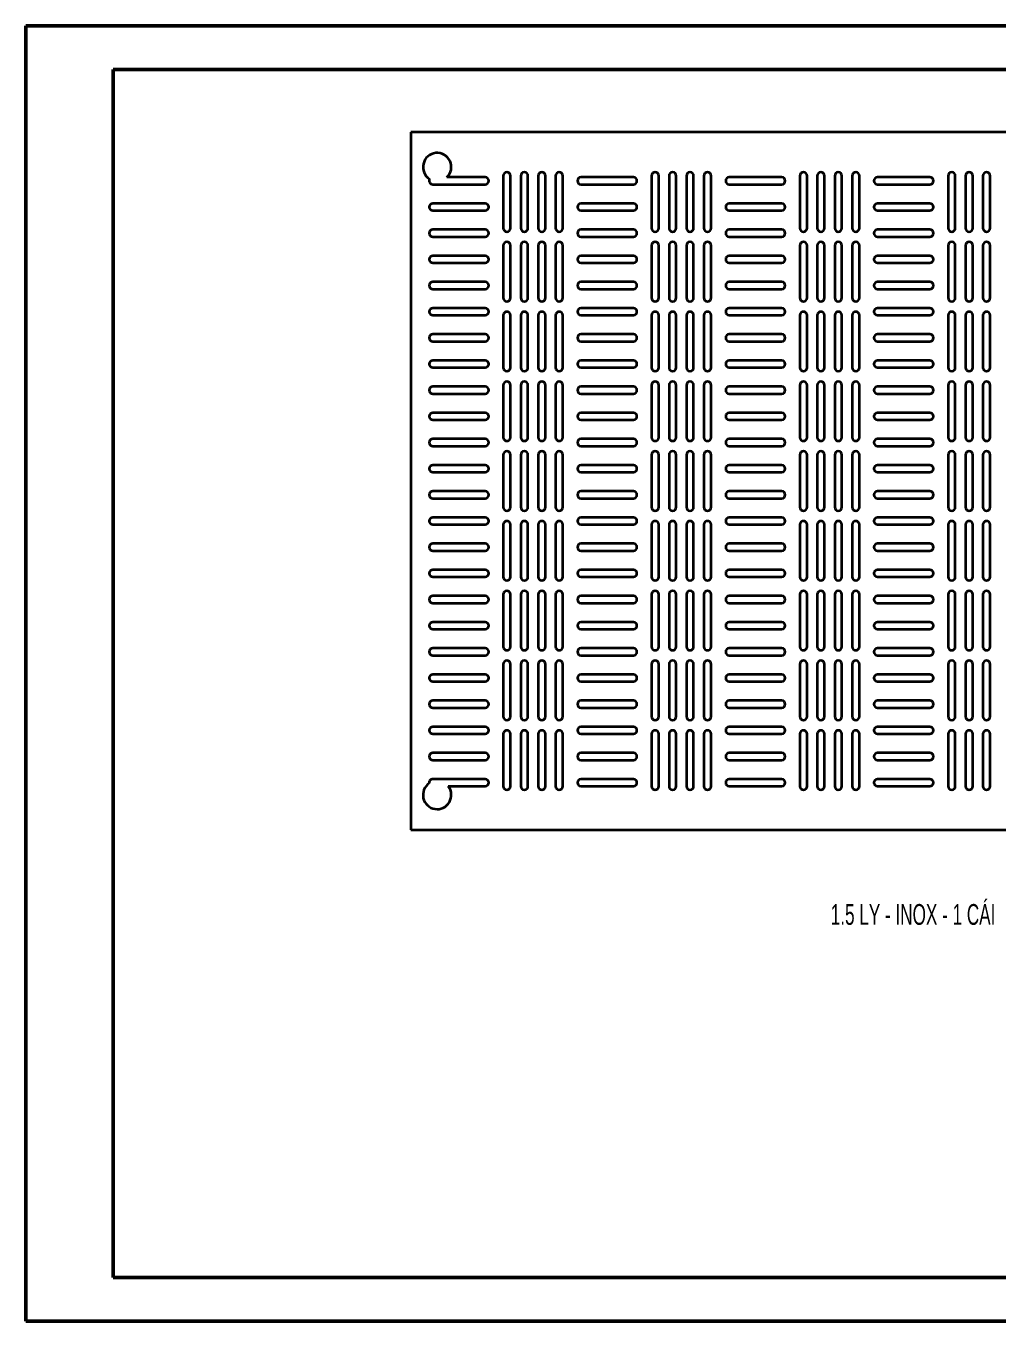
# Model space of a CAD drawing. Header units: millimetres. Extents: x 0 to 420, y 0 to 297.
# Drawn here: x 0 to 222.7, y 0 to 297 of the extents above; entities that cross this region are included whole.
import ezdxf

# ---------------------------------------------------------------- set-up
doc = ezdxf.new("R2010")
doc.units = ezdxf.units.MM
doc.layers.add('SLD-0', color=179, linetype='Continuous', lineweight=50)
doc.styles.add('SLDTEXTSTYLE3', font='TXT', dxfattribs={"width": 0.616429})

msp = doc.modelspace()

# ---------------------------------------------------------------- linework, layer by layer
at = {"color": 7, "linetype": 'Continuous', "lineweight": 35}
for p, q in [((88.31, 272.64), (88.31, 112.64)), ((338.31, 272.64), (88.31, 272.64)), ((105.31, 262.29), (96.55, 262.29)), ((109.48, 262.64), (109.48, 250.64)), ((111.13, 250.64), (111.13, 262.64)), ((113.48, 262.64), (113.48, 250.64)), ((115.13, 250.64), (115.13, 262.64)), ((117.48, 262.64), (117.48, 250.64)), ((119.13, 250.64), (119.13, 262.64)), ((121.48, 262.64), (121.48, 250.64)), ((123.13, 250.64), (123.13, 262.64)), ((139.31, 262.29), (127.31, 262.29)), ((143.48, 262.64), (143.48, 250.64)), ((145.13, 250.64), (145.13, 262.64)), ((147.48, 262.64), (147.48, 250.64)), ((149.13, 250.64), (149.13, 262.64)), ((151.48, 262.64), (151.48, 250.64)), ((153.13, 250.64), (153.13, 262.64)), ((155.48, 262.64), (155.48, 250.64)), ((157.13, 250.64), (157.13, 262.64)), ((173.31, 262.29), (161.31, 262.29)), ((177.48, 262.64), (177.48, 250.64)), ((179.13, 250.64), (179.13, 262.64)), ((181.48, 262.64), (181.48, 250.64)), ((183.13, 250.64), (183.13, 262.64)), ((185.48, 262.64), (185.48, 250.64)), ((187.13, 250.64), (187.13, 262.64)), ((189.48, 262.64), (189.48, 250.64)), ((191.13, 250.64), (191.13, 262.64)), ((207.31, 262.29), (195.31, 262.29)), ((211.48, 262.64), (211.48, 250.64)), ((213.13, 250.64), (213.13, 262.64)), ((215.48, 262.64), (215.48, 250.64)), ((217.13, 250.64), (217.13, 262.64)), ((219.48, 262.64), (219.48, 250.64)), ((221.13, 250.64), (221.13, 262.64)), ((93.31, 260.64), (105.31, 260.64)), ((127.31, 260.64), (139.31, 260.64)), ((161.31, 260.64), (173.31, 260.64)), ((195.31, 260.64), (207.31, 260.64)), ((105.31, 256.29), (93.31, 256.29)), ((139.31, 256.29), (127.31, 256.29)), ((173.31, 256.29), (161.31, 256.29)), ((207.31, 256.29), (195.31, 256.29)), ((93.31, 254.64), (105.31, 254.64)), ((127.31, 254.64), (139.31, 254.64)), ((161.31, 254.64), (173.31, 254.64)), ((195.31, 254.64), (207.31, 254.64)), ((105.31, 250.29), (93.31, 250.29)), ((139.31, 250.29), (127.31, 250.29)), ((173.31, 250.29), (161.31, 250.29)), ((207.31, 250.29), (195.31, 250.29)), ((93.31, 248.64), (105.31, 248.64)), ((109.48, 246.64), (109.48, 234.64)), ((111.13, 234.64), (111.13, 246.64)), ((113.48, 246.64), (113.48, 234.64)), ((115.13, 234.64), (115.13, 246.64)), ((117.48, 246.64), (117.48, 234.64)), ((119.13, 234.64), (119.13, 246.64)), ((121.48, 246.64), (121.48, 234.64)), ((123.13, 234.64), (123.13, 246.64)), ((127.31, 248.64), (139.31, 248.64)), ((143.48, 246.64), (143.48, 234.64)), ((145.13, 234.64), (145.13, 246.64)), ((147.48, 246.64), (147.48, 234.64)), ((149.13, 234.64), (149.13, 246.64)), ((151.48, 246.64), (151.48, 234.64)), ((153.13, 234.64), (153.13, 246.64)), ((155.48, 246.64), (155.48, 234.64)), ((157.13, 234.64), (157.13, 246.64)), ((161.31, 248.64), (173.31, 248.64)), ((177.48, 246.64), (177.48, 234.64)), ((179.13, 234.64), (179.13, 246.64)), ((181.48, 246.64), (181.48, 234.64)), ((183.13, 234.64), (183.13, 246.64)), ((185.48, 246.64), (185.48, 234.64)), ((187.13, 234.64), (187.13, 246.64)), ((189.48, 246.64), (189.48, 234.64)), ((191.13, 234.64), (191.13, 246.64)), ((195.31, 248.64), (207.31, 248.64)), ((211.48, 246.64), (211.48, 234.64)), ((213.13, 234.64), (213.13, 246.64)), ((215.48, 246.64), (215.48, 234.64)), ((217.13, 234.64), (217.13, 246.64)), ((219.48, 246.64), (219.48, 234.64)), ((221.13, 234.64), (221.13, 246.64)), ((105.31, 244.29), (93.31, 244.29)), ((139.31, 244.29), (127.31, 244.29)), ((173.31, 244.29), (161.31, 244.29)), ((207.31, 244.29), (195.31, 244.29)), ((93.31, 242.64), (105.31, 242.64)), ((127.31, 242.64), (139.31, 242.64)), ((161.31, 242.64), (173.31, 242.64)), ((195.31, 242.64), (207.31, 242.64)), ((105.31, 238.29), (93.31, 238.29)), ((139.31, 238.29), (127.31, 238.29)), ((173.31, 238.29), (161.31, 238.29)), ((207.31, 238.29), (195.31, 238.29)), ((93.31, 236.64), (105.31, 236.64)), ((127.31, 236.64), (139.31, 236.64)), ((161.31, 236.64), (173.31, 236.64)), ((195.31, 236.64), (207.31, 236.64)), ((105.31, 232.29), (93.31, 232.29)), ((139.31, 232.29), (127.31, 232.29)), ((173.31, 232.29), (161.31, 232.29)), ((207.31, 232.29), (195.31, 232.29)), ((93.31, 230.64), (105.31, 230.64)), ((109.48, 230.64), (109.48, 218.64)), ((111.13, 218.64), (111.13, 230.64)), ((113.48, 230.64), (113.48, 218.64)), ((115.13, 218.64), (115.13, 230.64)), ((117.48, 230.64), (117.48, 218.64)), ((119.13, 218.64), (119.13, 230.64)), ((121.48, 230.64), (121.48, 218.64)), ((123.13, 218.64), (123.13, 230.64)), ((127.31, 230.64), (139.31, 230.64)), ((143.48, 230.64), (143.48, 218.64)), ((145.13, 218.64), (145.13, 230.64)), ((147.48, 230.64), (147.48, 218.64)), ((149.13, 218.64), (149.13, 230.64)), ((151.48, 230.64), (151.48, 218.64)), ((153.13, 218.64), (153.13, 230.64)), ((155.48, 230.64), (155.48, 218.64)), ((157.13, 218.64), (157.13, 230.64)), ((161.31, 230.64), (173.31, 230.64)), ((177.48, 230.64), (177.48, 218.64)), ((179.13, 218.64), (179.13, 230.64)), ((181.48, 230.64), (181.48, 218.64)), ((183.13, 218.64), (183.13, 230.64)), ((185.48, 230.64), (185.48, 218.64)), ((187.13, 218.64), (187.13, 230.64)), ((189.48, 230.64), (189.48, 218.64)), ((191.13, 218.64), (191.13, 230.64)), ((195.31, 230.64), (207.31, 230.64)), ((211.48, 230.64), (211.48, 218.64)), ((213.13, 218.64), (213.13, 230.64)), ((215.48, 230.64), (215.48, 218.64)), ((217.13, 218.64), (217.13, 230.64)), ((219.48, 230.64), (219.48, 218.64)), ((221.13, 218.64), (221.13, 230.64)), ((105.31, 226.29), (93.31, 226.29)), ((139.31, 226.29), (127.31, 226.29)), ((173.31, 226.29), (161.31, 226.29)), ((207.31, 226.29), (195.31, 226.29)), ((93.31, 224.64), (105.31, 224.64)), ((127.31, 224.64), (139.31, 224.64)), ((161.31, 224.64), (173.31, 224.64)), ((195.31, 224.64), (207.31, 224.64)), ((105.31, 220.29), (93.31, 220.29)), ((139.31, 220.29), (127.31, 220.29)), ((173.31, 220.29), (161.31, 220.29)), ((207.31, 220.29), (195.31, 220.29)), ((93.31, 218.64), (105.31, 218.64)), ((127.31, 218.64), (139.31, 218.64)), ((161.31, 218.64), (173.31, 218.64)), ((195.31, 218.64), (207.31, 218.64)), ((105.31, 214.29), (93.31, 214.29)), ((109.48, 214.64), (109.48, 202.64)), ((111.13, 202.64), (111.13, 214.64)), ((113.48, 214.64), (113.48, 202.64)), ((115.13, 202.64), (115.13, 214.64)), ((117.48, 214.64), (117.48, 202.64)), ((119.13, 202.64), (119.13, 214.64)), ((121.48, 214.64), (121.48, 202.64)), ((123.13, 202.64), (123.13, 214.64)), ((139.31, 214.29), (127.31, 214.29)), ((143.48, 214.64), (143.48, 202.64)), ((145.13, 202.64), (145.13, 214.64)), ((147.48, 214.64), (147.48, 202.64)), ((149.13, 202.64), (149.13, 214.64)), ((151.48, 214.64), (151.48, 202.64)), ((153.13, 202.64), (153.13, 214.64)), ((155.48, 214.64), (155.48, 202.64)), ((157.13, 202.64), (157.13, 214.64)), ((173.31, 214.29), (161.31, 214.29)), ((177.48, 214.64), (177.48, 202.64)), ((179.13, 202.64), (179.13, 214.64)), ((181.48, 214.64), (181.48, 202.64)), ((183.13, 202.64), (183.13, 214.64)), ((185.48, 214.64), (185.48, 202.64)), ((187.13, 202.64), (187.13, 214.64)), ((189.48, 214.64), (189.48, 202.64)), ((191.13, 202.64), (191.13, 214.64)), ((207.31, 214.29), (195.31, 214.29)), ((211.48, 214.64), (211.48, 202.64)), ((213.13, 202.64), (213.13, 214.64)), ((215.48, 214.64), (215.48, 202.64)), ((217.13, 202.64), (217.13, 214.64)), ((219.48, 214.64), (219.48, 202.64)), ((221.13, 202.64), (221.13, 214.64)), ((93.31, 212.64), (105.31, 212.64)), ((127.31, 212.64), (139.31, 212.64)), ((161.31, 212.64), (173.31, 212.64)), ((195.31, 212.64), (207.31, 212.64)), ((105.31, 208.29), (93.31, 208.29)), ((139.31, 208.29), (127.31, 208.29)), ((173.31, 208.29), (161.31, 208.29)), ((207.31, 208.29), (195.31, 208.29)), ((93.31, 206.64), (105.31, 206.64)), ((127.31, 206.64), (139.31, 206.64)), ((161.31, 206.64), (173.31, 206.64)), ((195.31, 206.64), (207.31, 206.64)), ((105.31, 202.29), (93.31, 202.29)), ((139.31, 202.29), (127.31, 202.29)), ((173.31, 202.29), (161.31, 202.29)), ((207.31, 202.29), (195.31, 202.29)), ((93.31, 200.64), (105.31, 200.64)), ((127.31, 200.64), (139.31, 200.64)), ((161.31, 200.64), (173.31, 200.64)), ((195.31, 200.64), (207.31, 200.64)), ((105.31, 196.29), (93.31, 196.29)), ((109.48, 198.64), (109.48, 186.64)), ((111.13, 186.64), (111.13, 198.64)), ((113.48, 198.64), (113.48, 186.64)), ((115.13, 186.64), (115.13, 198.64)), ((117.48, 198.64), (117.48, 186.64)), ((119.13, 186.64), (119.13, 198.64)), ((121.48, 198.64), (121.48, 186.64)), ((123.13, 186.64), (123.13, 198.64)), ((139.31, 196.29), (127.31, 196.29)), ((143.48, 198.64), (143.48, 186.64)), ((145.13, 186.64), (145.13, 198.64)), ((147.48, 198.64), (147.48, 186.64)), ((149.13, 186.64), (149.13, 198.64)), ((151.48, 198.64), (151.48, 186.64)), ((153.13, 186.64), (153.13, 198.64)), ((155.48, 198.64), (155.48, 186.64)), ((157.13, 186.64), (157.13, 198.64)), ((173.31, 196.29), (161.31, 196.29)), ((177.48, 198.64), (177.48, 186.64)), ((179.13, 186.64), (179.13, 198.64)), ((181.48, 198.64), (181.48, 186.64)), ((183.13, 186.64), (183.13, 198.64)), ((185.48, 198.64), (185.48, 186.64)), ((187.13, 186.64), (187.13, 198.64)), ((189.48, 198.64), (189.48, 186.64)), ((191.13, 186.64), (191.13, 198.64)), ((207.31, 196.29), (195.31, 196.29)), ((211.48, 198.64), (211.48, 186.64)), ((213.13, 186.64), (213.13, 198.64)), ((215.48, 198.64), (215.48, 186.64)), ((217.13, 186.64), (217.13, 198.64)), ((219.48, 198.64), (219.48, 186.64)), ((221.13, 186.64), (221.13, 198.64)), ((93.31, 194.64), (105.31, 194.64)), ((127.31, 194.64), (139.31, 194.64)), ((161.31, 194.64), (173.31, 194.64)), ((195.31, 194.64), (207.31, 194.64)), ((105.31, 190.29), (93.31, 190.29)), ((139.31, 190.29), (127.31, 190.29)), ((173.31, 190.29), (161.31, 190.29)), ((207.31, 190.29), (195.31, 190.29)), ((93.31, 188.64), (105.31, 188.64)), ((127.31, 188.64), (139.31, 188.64)), ((161.31, 188.64), (173.31, 188.64)), ((195.31, 188.64), (207.31, 188.64)), ((105.31, 184.29), (93.31, 184.29)), ((139.31, 184.29), (127.31, 184.29)), ((173.31, 184.29), (161.31, 184.29)), ((207.31, 184.29), (195.31, 184.29)), ((93.31, 182.64), (105.31, 182.64)), ((109.48, 182.64), (109.48, 170.64)), ((111.13, 170.64), (111.13, 182.64)), ((113.48, 182.64), (113.48, 170.64)), ((115.13, 170.64), (115.13, 182.64)), ((117.48, 182.64), (117.48, 170.64)), ((119.13, 170.64), (119.13, 182.64)), ((121.48, 182.64), (121.48, 170.64)), ((123.13, 170.64), (123.13, 182.64)), ((127.31, 182.64), (139.31, 182.64)), ((143.48, 182.64), (143.48, 170.64)), ((145.13, 170.64), (145.13, 182.64)), ((147.48, 182.64), (147.48, 170.64)), ((149.13, 170.64), (149.13, 182.64)), ((151.48, 182.64), (151.48, 170.64)), ((153.13, 170.64), (153.13, 182.64)), ((155.48, 182.64), (155.48, 170.64)), ((157.13, 170.64), (157.13, 182.64)), ((161.31, 182.64), (173.31, 182.64)), ((177.48, 182.64), (177.48, 170.64)), ((179.13, 170.64), (179.13, 182.64)), ((181.48, 182.64), (181.48, 170.64)), ((183.13, 170.64), (183.13, 182.64)), ((185.48, 182.64), (185.48, 170.64)), ((187.13, 170.64), (187.13, 182.64)), ((189.48, 182.64), (189.48, 170.64)), ((191.13, 170.64), (191.13, 182.64)), ((195.31, 182.64), (207.31, 182.64)), ((211.48, 182.64), (211.48, 170.64)), ((213.13, 170.64), (213.13, 182.64)), ((215.48, 182.64), (215.48, 170.64)), ((217.13, 170.64), (217.13, 182.64)), ((219.48, 182.64), (219.48, 170.64)), ((221.13, 170.64), (221.13, 182.64)), ((105.31, 178.29), (93.31, 178.29)), ((139.31, 178.29), (127.31, 178.29)), ((173.31, 178.29), (161.31, 178.29)), ((207.31, 178.29), (195.31, 178.29)), ((93.31, 176.64), (105.31, 176.64)), ((127.31, 176.64), (139.31, 176.64)), ((161.31, 176.64), (173.31, 176.64)), ((195.31, 176.64), (207.31, 176.64)), ((105.31, 172.29), (93.31, 172.29)), ((139.31, 172.29), (127.31, 172.29)), ((173.31, 172.29), (161.31, 172.29)), ((207.31, 172.29), (195.31, 172.29)), ((93.31, 170.64), (105.31, 170.64)), ((127.31, 170.64), (139.31, 170.64)), ((161.31, 170.64), (173.31, 170.64)), ((195.31, 170.64), (207.31, 170.64)), ((109.48, 166.64), (109.48, 154.64)), ((111.13, 154.64), (111.13, 166.64)), ((113.48, 166.64), (113.48, 154.64)), ((115.13, 154.64), (115.13, 166.64)), ((117.48, 166.64), (117.48, 154.64)), ((119.13, 154.64), (119.13, 166.64)), ((121.48, 166.64), (121.48, 154.64)), ((123.13, 154.64), (123.13, 166.64)), ((143.48, 166.64), (143.48, 154.64)), ((145.13, 154.64), (145.13, 166.64)), ((147.48, 166.64), (147.48, 154.64)), ((149.13, 154.64), (149.13, 166.64)), ((151.48, 166.64), (151.48, 154.64)), ((153.13, 154.64), (153.13, 166.64)), ((155.48, 166.64), (155.48, 154.64)), ((157.13, 154.64), (157.13, 166.64)), ((177.48, 166.64), (177.48, 154.64)), ((179.13, 154.64), (179.13, 166.64)), ((181.48, 166.64), (181.48, 154.64)), ((183.13, 154.64), (183.13, 166.64)), ((185.48, 166.64), (185.48, 154.64)), ((187.13, 154.64), (187.13, 166.64)), ((189.48, 166.64), (189.48, 154.64)), ((191.13, 154.64), (191.13, 166.64)), ((211.48, 166.64), (211.48, 154.64)), ((213.13, 154.64), (213.13, 166.64)), ((215.48, 166.64), (215.48, 154.64)), ((217.13, 154.64), (217.13, 166.64)), ((219.48, 166.64), (219.48, 154.64)), ((221.13, 154.64), (221.13, 166.64)), ((105.31, 166.29), (93.31, 166.29)), ((93.31, 164.64), (105.31, 164.64)), ((139.31, 166.29), (127.31, 166.29)), ((127.31, 164.64), (139.31, 164.64)), ((173.31, 166.29), (161.31, 166.29)), ((161.31, 164.64), (173.31, 164.64)), ((207.31, 166.29), (195.31, 166.29)), ((195.31, 164.64), (207.31, 164.64)), ((105.31, 160.29), (93.31, 160.29)), ((93.31, 158.64), (105.31, 158.64)), ((139.31, 160.29), (127.31, 160.29)), ((127.31, 158.64), (139.31, 158.64)), ((173.31, 160.29), (161.31, 160.29)), ((161.31, 158.64), (173.31, 158.64)), ((207.31, 160.29), (195.31, 160.29)), ((195.31, 158.64), (207.31, 158.64)), ((105.31, 154.29), (93.31, 154.29)), ((93.31, 152.64), (105.31, 152.64)), ((139.31, 154.29), (127.31, 154.29)), ((127.31, 152.64), (139.31, 152.64)), ((173.31, 154.29), (161.31, 154.29)), ((161.31, 152.64), (173.31, 152.64)), ((207.31, 154.29), (195.31, 154.29)), ((195.31, 152.64), (207.31, 152.64)), ((109.48, 150.64), (109.48, 138.64)), ((111.13, 138.64), (111.13, 150.64)), ((113.48, 150.64), (113.48, 138.64)), ((115.13, 138.64), (115.13, 150.64)), ((117.48, 150.64), (117.48, 138.64)), ((119.13, 138.64), (119.13, 150.64)), ((121.48, 150.64), (121.48, 138.64)), ((123.13, 138.64), (123.13, 150.64)), ((143.48, 150.64), (143.48, 138.64)), ((145.13, 138.64), (145.13, 150.64)), ((147.48, 150.64), (147.48, 138.64)), ((149.13, 138.64), (149.13, 150.64)), ((151.48, 150.64), (151.48, 138.64)), ((153.13, 138.64), (153.13, 150.64)), ((155.48, 150.64), (155.48, 138.64)), ((157.13, 138.64), (157.13, 150.64)), ((177.48, 150.64), (177.48, 138.64)), ((179.13, 138.64), (179.13, 150.64)), ((181.48, 150.64), (181.48, 138.64)), ((183.13, 138.64), (183.13, 150.64)), ((185.48, 150.64), (185.48, 138.64)), ((187.13, 138.64), (187.13, 150.64)), ((189.48, 150.64), (189.48, 138.64)), ((191.13, 138.64), (191.13, 150.64)), ((211.48, 150.64), (211.48, 138.64)), ((213.13, 138.64), (213.13, 150.64)), ((215.48, 150.64), (215.48, 138.64)), ((217.13, 138.64), (217.13, 150.64)), ((219.48, 150.64), (219.48, 138.64)), ((221.13, 138.64), (221.13, 150.64)), ((105.31, 148.29), (93.31, 148.29)), ((93.31, 146.64), (105.31, 146.64)), ((139.31, 148.29), (127.31, 148.29)), ((127.31, 146.64), (139.31, 146.64)), ((173.31, 148.29), (161.31, 148.29)), ((161.31, 146.64), (173.31, 146.64)), ((207.31, 148.29), (195.31, 148.29)), ((195.31, 146.64), (207.31, 146.64)), ((105.31, 142.29), (93.31, 142.29)), ((93.31, 140.64), (105.31, 140.64)), ((139.31, 142.29), (127.31, 142.29)), ((127.31, 140.64), (139.31, 140.64)), ((173.31, 142.29), (161.31, 142.29)), ((161.31, 140.64), (173.31, 140.64)), ((207.31, 142.29), (195.31, 142.29)), ((195.31, 140.64), (207.31, 140.64)), ((105.31, 136.29), (93.31, 136.29)), ((93.31, 134.64), (105.31, 134.64)), ((109.48, 134.64), (109.48, 122.64)), ((111.13, 122.64), (111.13, 134.64)), ((113.48, 134.64), (113.48, 122.64)), ((115.13, 122.64), (115.13, 134.64)), ((117.48, 134.64), (117.48, 122.64)), ((119.13, 122.64), (119.13, 134.64)), ((121.48, 134.64), (121.48, 122.64)), ((123.13, 122.64), (123.13, 134.64)), ((139.31, 136.29), (127.31, 136.29)), ((127.31, 134.64), (139.31, 134.64)), ((143.48, 134.64), (143.48, 122.64)), ((145.13, 122.64), (145.13, 134.64)), ((147.48, 134.64), (147.48, 122.64)), ((149.13, 122.64), (149.13, 134.64)), ((151.48, 134.64), (151.48, 122.64)), ((153.13, 122.64), (153.13, 134.64)), ((155.48, 134.64), (155.48, 122.64)), ((157.13, 122.64), (157.13, 134.64)), ((173.31, 136.29), (161.31, 136.29)), ((161.31, 134.64), (173.31, 134.64)), ((177.48, 134.64), (177.48, 122.64)), ((179.13, 122.64), (179.13, 134.64)), ((181.48, 134.64), (181.48, 122.64)), ((183.13, 122.64), (183.13, 134.64)), ((185.48, 134.64), (185.48, 122.64)), ((187.13, 122.64), (187.13, 134.64)), ((189.48, 134.64), (189.48, 122.64)), ((191.13, 122.64), (191.13, 134.64)), ((207.31, 136.29), (195.31, 136.29)), ((195.31, 134.64), (207.31, 134.64)), ((211.48, 134.64), (211.48, 122.64)), ((213.13, 122.64), (213.13, 134.64)), ((215.48, 134.64), (215.48, 122.64)), ((217.13, 122.64), (217.13, 134.64)), ((219.48, 134.64), (219.48, 122.64)), ((221.13, 122.64), (221.13, 134.64)), ((105.31, 130.29), (93.31, 130.29)), ((93.31, 128.64), (105.31, 128.64)), ((139.31, 130.29), (127.31, 130.29)), ((127.31, 128.64), (139.31, 128.64)), ((173.31, 130.29), (161.31, 130.29)), ((161.31, 128.64), (173.31, 128.64)), ((207.31, 130.29), (195.31, 130.29)), ((195.31, 128.64), (207.31, 128.64)), ((105.31, 124.29), (93.31, 124.29)), ((96.87, 122.64), (105.31, 122.64)), ((139.31, 124.29), (127.31, 124.29)), ((127.31, 122.64), (139.31, 122.64)), ((173.31, 124.29), (161.31, 124.29)), ((161.31, 122.64), (173.31, 122.64)), ((207.31, 124.29), (195.31, 124.29)), ((195.31, 122.64), (207.31, 122.64)), ((88.31, 112.64), (338.31, 112.64))]:
    msp.add_line(p, q, dxfattribs=at)
for centre, radius, start, end in [((94.31, 264.64), 3.25, 313.6909, 238.1746), ((93.31, 261.47), 0.825, 149.9111, 270), ((105.31, 261.47), 0.825, 270, 90), ((110.31, 262.64), 0.825, 0, 180), ((114.31, 262.64), 0.825, 0, 180), ((118.31, 262.64), 0.825, 0, 180), ((122.31, 262.64), 0.825, 0, 180), ((127.31, 261.47), 0.825, 90, 270), ((139.31, 261.47), 0.825, 270, 90), ((144.31, 262.64), 0.825, 0, 180), ((148.31, 262.64), 0.825, 0, 180), ((152.31, 262.64), 0.825, 0, 180), ((156.31, 262.64), 0.825, 0, 180), ((161.31, 261.47), 0.825, 90, 270), ((173.31, 261.47), 0.825, 270, 90), ((178.31, 262.64), 0.825, 0, 180), ((182.31, 262.64), 0.825, 0, 180), ((186.31, 262.64), 0.825, 0, 180), ((190.31, 262.64), 0.825, 0, 180), ((195.31, 261.47), 0.825, 90, 270), ((207.31, 261.47), 0.825, 270, 90), ((212.31, 262.64), 0.825, 0, 180), ((216.31, 262.64), 0.825, 0, 180), ((220.31, 262.64), 0.825, 0, 180), ((93.31, 255.47), 0.825, 90, 270), ((105.31, 255.47), 0.825, 270, 90), ((127.31, 255.47), 0.825, 90, 270), ((139.31, 255.47), 0.825, 270, 90), ((161.31, 255.47), 0.825, 90, 270), ((173.31, 255.47), 0.825, 270, 90), ((195.31, 255.47), 0.825, 90, 270), ((207.31, 255.47), 0.825, 270, 90), ((93.31, 249.47), 0.825, 90, 270), ((105.31, 249.47), 0.825, 270, 90), ((110.31, 250.64), 0.825, 180, 0), ((114.31, 250.64), 0.825, 180, 0), ((118.31, 250.64), 0.825, 180, 0), ((122.31, 250.64), 0.825, 180, 0), ((127.31, 249.47), 0.825, 90, 270), ((139.31, 249.47), 0.825, 270, 90), ((144.31, 250.64), 0.825, 180, 0), ((148.31, 250.64), 0.825, 180, 0), ((152.31, 250.64), 0.825, 180, 0), ((156.31, 250.64), 0.825, 180, 0), ((161.31, 249.47), 0.825, 90, 270), ((173.31, 249.47), 0.825, 270, 90), ((178.31, 250.64), 0.825, 180, 0), ((182.31, 250.64), 0.825, 180, 0), ((186.31, 250.64), 0.825, 180, 0), ((190.31, 250.64), 0.825, 180, 0), ((195.31, 249.47), 0.825, 90, 270), ((207.31, 249.47), 0.825, 270, 90), ((212.31, 250.64), 0.825, 180, 0), ((216.31, 250.64), 0.825, 180, 0), ((220.31, 250.64), 0.825, 180, 0), ((110.31, 246.64), 0.825, 0, 180), ((114.31, 246.64), 0.825, 0, 180), ((118.31, 246.64), 0.825, 0, 180), ((122.31, 246.64), 0.825, 0, 180), ((144.31, 246.64), 0.825, 0, 180), ((148.31, 246.64), 0.825, 0, 180), ((152.31, 246.64), 0.825, 0, 180), ((156.31, 246.64), 0.825, 0, 180), ((178.31, 246.64), 0.825, 0, 180), ((182.31, 246.64), 0.825, 0, 180), ((186.31, 246.64), 0.825, 0, 180), ((190.31, 246.64), 0.825, 0, 180), ((212.31, 246.64), 0.825, 0, 180), ((216.31, 246.64), 0.825, 0, 180), ((220.31, 246.64), 0.825, 0, 180), ((93.31, 243.47), 0.825, 90, 270), ((105.31, 243.47), 0.825, 270, 90), ((127.31, 243.47), 0.825, 90, 270), ((139.31, 243.47), 0.825, 270, 90), ((161.31, 243.47), 0.825, 90, 270), ((173.31, 243.47), 0.825, 270, 90), ((195.31, 243.47), 0.825, 90, 270), ((207.31, 243.47), 0.825, 270, 90), ((93.31, 237.47), 0.825, 90, 270), ((105.31, 237.47), 0.825, 270, 90), ((127.31, 237.47), 0.825, 90, 270), ((139.31, 237.47), 0.825, 270, 90), ((161.31, 237.47), 0.825, 90, 270), ((173.31, 237.47), 0.825, 270, 90), ((195.31, 237.47), 0.825, 90, 270), ((207.31, 237.47), 0.825, 270, 90), ((110.31, 234.64), 0.825, 180, 0), ((114.31, 234.64), 0.825, 180, 0), ((118.31, 234.64), 0.825, 180, 0), ((122.31, 234.64), 0.825, 180, 0), ((144.31, 234.64), 0.825, 180, 0), ((148.31, 234.64), 0.825, 180, 0), ((152.31, 234.64), 0.825, 180, 0), ((156.31, 234.64), 0.825, 180, 0), ((178.31, 234.64), 0.825, 180, 0), ((182.31, 234.64), 0.825, 180, 0), ((186.31, 234.64), 0.825, 180, 0), ((190.31, 234.64), 0.825, 180, 0), ((212.31, 234.64), 0.825, 180, 0), ((216.31, 234.64), 0.825, 180, 0), ((220.31, 234.64), 0.825, 180, 0), ((93.31, 231.47), 0.825, 90, 270), ((105.31, 231.47), 0.825, 270, 90), ((127.31, 231.47), 0.825, 90, 270), ((139.31, 231.47), 0.825, 270, 90), ((161.31, 231.47), 0.825, 90, 270), ((173.31, 231.47), 0.825, 270, 90), ((195.31, 231.47), 0.825, 90, 270), ((207.31, 231.47), 0.825, 270, 90), ((110.31, 230.64), 0.825, 0, 180), ((114.31, 230.64), 0.825, 0, 180), ((118.31, 230.64), 0.825, 0, 180), ((122.31, 230.64), 0.825, 0, 180), ((144.31, 230.64), 0.825, 0, 180), ((148.31, 230.64), 0.825, 0, 180), ((152.31, 230.64), 0.825, 0, 180), ((156.31, 230.64), 0.825, 0, 180), ((178.31, 230.64), 0.825, 0, 180), ((182.31, 230.64), 0.825, 0, 180), ((186.31, 230.64), 0.825, 0, 180), ((190.31, 230.64), 0.825, 0, 180), ((212.31, 230.64), 0.825, 0, 180), ((216.31, 230.64), 0.825, 0, 180), ((220.31, 230.64), 0.825, 0, 180), ((93.31, 225.47), 0.825, 90, 270), ((105.31, 225.47), 0.825, 270, 90), ((127.31, 225.47), 0.825, 90, 270), ((139.31, 225.47), 0.825, 270, 90), ((161.31, 225.47), 0.825, 90, 270), ((173.31, 225.47), 0.825, 270, 90), ((195.31, 225.47), 0.825, 90, 270), ((207.31, 225.47), 0.825, 270, 90), ((93.31, 219.47), 0.825, 90, 270), ((105.31, 219.47), 0.825, 270, 90), ((127.31, 219.47), 0.825, 90, 270), ((139.31, 219.47), 0.825, 270, 90), ((161.31, 219.47), 0.825, 90, 270), ((173.31, 219.47), 0.825, 270, 90), ((195.31, 219.47), 0.825, 90, 270), ((207.31, 219.47), 0.825, 270, 90), ((110.31, 218.64), 0.825, 180, 0), ((114.31, 218.64), 0.825, 180, 0), ((118.31, 218.64), 0.825, 180, 0), ((122.31, 218.64), 0.825, 180, 0), ((144.31, 218.64), 0.825, 180, 0), ((148.31, 218.64), 0.825, 180, 0), ((152.31, 218.64), 0.825, 180, 0), ((156.31, 218.64), 0.825, 180, 0), ((178.31, 218.64), 0.825, 180, 0), ((182.31, 218.64), 0.825, 180, 0), ((186.31, 218.64), 0.825, 180, 0), ((190.31, 218.64), 0.825, 180, 0), ((212.31, 218.64), 0.825, 180, 0), ((216.31, 218.64), 0.825, 180, 0), ((220.31, 218.64), 0.825, 180, 0), ((93.31, 213.47), 0.825, 90, 270), ((105.31, 213.47), 0.825, 270, 90), ((110.31, 214.64), 0.825, 0, 180), ((114.31, 214.64), 0.825, 0, 180), ((118.31, 214.64), 0.825, 0, 180), ((122.31, 214.64), 0.825, 0, 180), ((127.31, 213.47), 0.825, 90, 270), ((139.31, 213.47), 0.825, 270, 90), ((144.31, 214.64), 0.825, 0, 180), ((148.31, 214.64), 0.825, 0, 180), ((152.31, 214.64), 0.825, 0, 180), ((156.31, 214.64), 0.825, 0, 180), ((161.31, 213.47), 0.825, 90, 270), ((173.31, 213.47), 0.825, 270, 90), ((178.31, 214.64), 0.825, 0, 180), ((182.31, 214.64), 0.825, 0, 180), ((186.31, 214.64), 0.825, 0, 180), ((190.31, 214.64), 0.825, 0, 180), ((195.31, 213.47), 0.825, 90, 270), ((207.31, 213.47), 0.825, 270, 90), ((212.31, 214.64), 0.825, 0, 180), ((216.31, 214.64), 0.825, 0, 180), ((220.31, 214.64), 0.825, 0, 180), ((93.31, 207.47), 0.825, 90, 270), ((105.31, 207.47), 0.825, 270, 90), ((127.31, 207.47), 0.825, 90, 270), ((139.31, 207.47), 0.825, 270, 90), ((161.31, 207.47), 0.825, 90, 270), ((173.31, 207.47), 0.825, 270, 90), ((195.31, 207.47), 0.825, 90, 270), ((207.31, 207.47), 0.825, 270, 90), ((93.31, 201.47), 0.825, 90, 270), ((105.31, 201.47), 0.825, 270, 90), ((110.31, 202.64), 0.825, 180, 0), ((114.31, 202.64), 0.825, 180, 0), ((118.31, 202.64), 0.825, 180, 0), ((122.31, 202.64), 0.825, 180, 0), ((127.31, 201.47), 0.825, 90, 270), ((139.31, 201.47), 0.825, 270, 90), ((144.31, 202.64), 0.825, 180, 0), ((148.31, 202.64), 0.825, 180, 0), ((152.31, 202.64), 0.825, 180, 0), ((156.31, 202.64), 0.825, 180, 0), ((161.31, 201.47), 0.825, 90, 270), ((173.31, 201.47), 0.825, 270, 90), ((178.31, 202.64), 0.825, 180, 0), ((182.31, 202.64), 0.825, 180, 0), ((186.31, 202.64), 0.825, 180, 0), ((190.31, 202.64), 0.825, 180, 0), ((195.31, 201.47), 0.825, 90, 270), ((207.31, 201.47), 0.825, 270, 90), ((212.31, 202.64), 0.825, 180, 0), ((216.31, 202.64), 0.825, 180, 0), ((220.31, 202.64), 0.825, 180, 0), ((110.31, 198.64), 0.825, 0, 180), ((114.31, 198.64), 0.825, 0, 180), ((118.31, 198.64), 0.825, 0, 180), ((122.31, 198.64), 0.825, 0, 180), ((144.31, 198.64), 0.825, 0, 180), ((148.31, 198.64), 0.825, 0, 180), ((152.31, 198.64), 0.825, 0, 180), ((156.31, 198.64), 0.825, 0, 180), ((178.31, 198.64), 0.825, 0, 180), ((182.31, 198.64), 0.825, 0, 180), ((186.31, 198.64), 0.825, 0, 180), ((190.31, 198.64), 0.825, 0, 180), ((212.31, 198.64), 0.825, 0, 180), ((216.31, 198.64), 0.825, 0, 180), ((220.31, 198.64), 0.825, 0, 180), ((93.31, 195.47), 0.825, 90, 270), ((105.31, 195.47), 0.825, 270, 90), ((127.31, 195.47), 0.825, 90, 270), ((139.31, 195.47), 0.825, 270, 90), ((161.31, 195.47), 0.825, 90, 270), ((173.31, 195.47), 0.825, 270, 90), ((195.31, 195.47), 0.825, 90, 270), ((207.31, 195.47), 0.825, 270, 90), ((93.31, 189.47), 0.825, 90, 270), ((105.31, 189.47), 0.825, 270, 90), ((127.31, 189.47), 0.825, 90, 270), ((139.31, 189.47), 0.825, 270, 90), ((161.31, 189.47), 0.825, 90, 270), ((173.31, 189.47), 0.825, 270, 90), ((195.31, 189.47), 0.825, 90, 270), ((207.31, 189.47), 0.825, 270, 90), ((93.31, 183.47), 0.825, 90, 270), ((105.31, 183.47), 0.825, 270, 90), ((110.31, 186.64), 0.825, 180, 0), ((114.31, 186.64), 0.825, 180, 0), ((118.31, 186.64), 0.825, 180, 0), ((122.31, 186.64), 0.825, 180, 0), ((127.31, 183.47), 0.825, 90, 270), ((139.31, 183.47), 0.825, 270, 90), ((144.31, 186.64), 0.825, 180, 0), ((148.31, 186.64), 0.825, 180, 0), ((152.31, 186.64), 0.825, 180, 0), ((156.31, 186.64), 0.825, 180, 0), ((161.31, 183.47), 0.825, 90, 270), ((173.31, 183.47), 0.825, 270, 90), ((178.31, 186.64), 0.825, 180, 0), ((182.31, 186.64), 0.825, 180, 0), ((186.31, 186.64), 0.825, 180, 0), ((190.31, 186.64), 0.825, 180, 0), ((195.31, 183.47), 0.825, 90, 270), ((207.31, 183.47), 0.825, 270, 90), ((212.31, 186.64), 0.825, 180, 0), ((216.31, 186.64), 0.825, 180, 0), ((220.31, 186.64), 0.825, 180, 0), ((110.31, 182.64), 0.825, 0, 180), ((114.31, 182.64), 0.825, 0, 180), ((118.31, 182.64), 0.825, 0, 180), ((122.31, 182.64), 0.825, 0, 180), ((144.31, 182.64), 0.825, 0, 180), ((148.31, 182.64), 0.825, 0, 180), ((152.31, 182.64), 0.825, 0, 180), ((156.31, 182.64), 0.825, 0, 180), ((178.31, 182.64), 0.825, 0, 180), ((182.31, 182.64), 0.825, 0, 180), ((186.31, 182.64), 0.825, 0, 180), ((190.31, 182.64), 0.825, 0, 180), ((212.31, 182.64), 0.825, 0, 180), ((216.31, 182.64), 0.825, 0, 180), ((220.31, 182.64), 0.825, 0, 180), ((93.31, 177.47), 0.825, 90, 270), ((105.31, 177.47), 0.825, 270, 90), ((127.31, 177.47), 0.825, 90, 270), ((139.31, 177.47), 0.825, 270, 90), ((161.31, 177.47), 0.825, 90, 270), ((173.31, 177.47), 0.825, 270, 90), ((195.31, 177.47), 0.825, 90, 270), ((207.31, 177.47), 0.825, 270, 90), ((93.31, 171.47), 0.825, 90, 270), ((105.31, 171.47), 0.825, 270, 90), ((127.31, 171.47), 0.825, 90, 270), ((139.31, 171.47), 0.825, 270, 90), ((161.31, 171.47), 0.825, 90, 270), ((173.31, 171.47), 0.825, 270, 90), ((195.31, 171.47), 0.825, 90, 270), ((207.31, 171.47), 0.825, 270, 90), ((110.31, 170.64), 0.825, 180, 0), ((114.31, 170.64), 0.825, 180, 0), ((118.31, 170.64), 0.825, 180, 0), ((122.31, 170.64), 0.825, 180, 0), ((144.31, 170.64), 0.825, 180, 0), ((148.31, 170.64), 0.825, 180, 0), ((152.31, 170.64), 0.825, 180, 0), ((156.31, 170.64), 0.825, 180, 0), ((178.31, 170.64), 0.825, 180, 0), ((182.31, 170.64), 0.825, 180, 0), ((186.31, 170.64), 0.825, 180, 0), ((190.31, 170.64), 0.825, 180, 0), ((212.31, 170.64), 0.825, 180, 0), ((216.31, 170.64), 0.825, 180, 0), ((220.31, 170.64), 0.825, 180, 0), ((110.31, 166.64), 0.825, 0, 180), ((114.31, 166.64), 0.825, 0, 180), ((118.31, 166.64), 0.825, 0, 180), ((122.31, 166.64), 0.825, 0, 180), ((144.31, 166.64), 0.825, 0, 180), ((148.31, 166.64), 0.825, 0, 180), ((152.31, 166.64), 0.825, 0, 180), ((156.31, 166.64), 0.825, 0, 180), ((178.31, 166.64), 0.825, 0, 180), ((182.31, 166.64), 0.825, 0, 180), ((186.31, 166.64), 0.825, 0, 180), ((190.31, 166.64), 0.825, 0, 180), ((212.31, 166.64), 0.825, 0, 180), ((216.31, 166.64), 0.825, 0, 180), ((220.31, 166.64), 0.825, 0, 180), ((93.31, 165.47), 0.825, 90, 270), ((105.31, 165.47), 0.825, 270, 90), ((127.31, 165.47), 0.825, 90, 270), ((139.31, 165.47), 0.825, 270, 90), ((161.31, 165.47), 0.825, 90, 270), ((173.31, 165.47), 0.825, 270, 90), ((195.31, 165.47), 0.825, 90, 270), ((207.31, 165.47), 0.825, 270, 90), ((93.31, 159.47), 0.825, 90, 270), ((105.31, 159.47), 0.825, 270, 90), ((127.31, 159.47), 0.825, 90, 270), ((139.31, 159.47), 0.825, 270, 90), ((161.31, 159.47), 0.825, 90, 270), ((173.31, 159.47), 0.825, 270, 90), ((195.31, 159.47), 0.825, 90, 270), ((207.31, 159.47), 0.825, 270, 90), ((110.31, 154.64), 0.825, 180, 0), ((114.31, 154.64), 0.825, 180, 0), ((118.31, 154.64), 0.825, 180, 0), ((122.31, 154.64), 0.825, 180, 0), ((144.31, 154.64), 0.825, 180, 0), ((148.31, 154.64), 0.825, 180, 0), ((152.31, 154.64), 0.825, 180, 0), ((156.31, 154.64), 0.825, 180, 0), ((178.31, 154.64), 0.825, 180, 0), ((182.31, 154.64), 0.825, 180, 0), ((186.31, 154.64), 0.825, 180, 0), ((190.31, 154.64), 0.825, 180, 0), ((212.31, 154.64), 0.825, 180, 0), ((216.31, 154.64), 0.825, 180, 0), ((220.31, 154.64), 0.825, 180, 0), ((93.31, 153.47), 0.825, 90, 270), ((105.31, 153.47), 0.825, 270, 90), ((127.31, 153.47), 0.825, 90, 270), ((139.31, 153.47), 0.825, 270, 90), ((161.31, 153.47), 0.825, 90, 270), ((173.31, 153.47), 0.825, 270, 90), ((195.31, 153.47), 0.825, 90, 270), ((207.31, 153.47), 0.825, 270, 90), ((110.31, 150.64), 0.825, 0, 180), ((114.31, 150.64), 0.825, 0, 180), ((118.31, 150.64), 0.825, 0, 180), ((122.31, 150.64), 0.825, 0, 180), ((144.31, 150.64), 0.825, 0, 180), ((148.31, 150.64), 0.825, 0, 180), ((152.31, 150.64), 0.825, 0, 180), ((156.31, 150.64), 0.825, 0, 180), ((178.31, 150.64), 0.825, 0, 180), ((182.31, 150.64), 0.825, 0, 180), ((186.31, 150.64), 0.825, 0, 180), ((190.31, 150.64), 0.825, 0, 180), ((212.31, 150.64), 0.825, 0, 180), ((216.31, 150.64), 0.825, 0, 180), ((220.31, 150.64), 0.825, 0, 180), ((93.31, 147.47), 0.825, 90, 270), ((105.31, 147.47), 0.825, 270, 90), ((127.31, 147.47), 0.825, 90, 270), ((139.31, 147.47), 0.825, 270, 90), ((161.31, 147.47), 0.825, 90, 270), ((173.31, 147.47), 0.825, 270, 90), ((195.31, 147.47), 0.825, 90, 270), ((207.31, 147.47), 0.825, 270, 90), ((93.31, 141.47), 0.825, 90, 270), ((105.31, 141.47), 0.825, 270, 90), ((127.31, 141.47), 0.825, 90, 270), ((139.31, 141.47), 0.825, 270, 90), ((161.31, 141.47), 0.825, 90, 270), ((173.31, 141.47), 0.825, 270, 90), ((195.31, 141.47), 0.825, 90, 270), ((207.31, 141.47), 0.825, 270, 90), ((110.31, 138.64), 0.825, 180, 0), ((114.31, 138.64), 0.825, 180, 0), ((118.31, 138.64), 0.825, 180, 0), ((122.31, 138.64), 0.825, 180, 0), ((144.31, 138.64), 0.825, 180, 0), ((148.31, 138.64), 0.825, 180, 0), ((152.31, 138.64), 0.825, 180, 0), ((156.31, 138.64), 0.825, 180, 0), ((178.31, 138.64), 0.825, 180, 0), ((182.31, 138.64), 0.825, 180, 0), ((186.31, 138.64), 0.825, 180, 0), ((190.31, 138.64), 0.825, 180, 0), ((212.31, 138.64), 0.825, 180, 0), ((216.31, 138.64), 0.825, 180, 0), ((220.31, 138.64), 0.825, 180, 0), ((93.31, 135.47), 0.825, 90, 270), ((105.31, 135.47), 0.825, 270, 90), ((110.31, 134.64), 0.825, 0, 180), ((114.31, 134.64), 0.825, 0, 180), ((118.31, 134.64), 0.825, 0, 180), ((122.31, 134.64), 0.825, 0, 180), ((127.31, 135.47), 0.825, 90, 270), ((139.31, 135.47), 0.825, 270, 90), ((144.31, 134.64), 0.825, 0, 180), ((148.31, 134.64), 0.825, 0, 180), ((152.31, 134.64), 0.825, 0, 180), ((156.31, 134.64), 0.825, 0, 180), ((161.31, 135.47), 0.825, 90, 270), ((173.31, 135.47), 0.825, 270, 90), ((178.31, 134.64), 0.825, 0, 180), ((182.31, 134.64), 0.825, 0, 180), ((186.31, 134.64), 0.825, 0, 180), ((190.31, 134.64), 0.825, 0, 180), ((195.31, 135.47), 0.825, 90, 270), ((207.31, 135.47), 0.825, 270, 90), ((212.31, 134.64), 0.825, 0, 180), ((216.31, 134.64), 0.825, 0, 180), ((220.31, 134.64), 0.825, 0, 180), ((93.31, 129.47), 0.825, 90, 270), ((105.31, 129.47), 0.825, 270, 90), ((127.31, 129.47), 0.825, 90, 270), ((139.31, 129.47), 0.825, 270, 90), ((161.31, 129.47), 0.825, 90, 270), ((173.31, 129.47), 0.825, 270, 90), ((195.31, 129.47), 0.825, 90, 270), ((207.31, 129.47), 0.825, 270, 90), ((94.31, 120.64), 3.25, 123.9466, 37.9799), ((93.31, 123.47), 0.825, 90, 188.9912), ((105.31, 123.47), 0.825, 270, 90), ((110.31, 122.64), 0.825, 180, 0), ((114.31, 122.64), 0.825, 180, 0), ((118.31, 122.64), 0.825, 180, 0), ((122.31, 122.64), 0.825, 180, 0), ((127.31, 123.47), 0.825, 90, 270), ((139.31, 123.47), 0.825, 270, 90), ((144.31, 122.64), 0.825, 180, 0), ((148.31, 122.64), 0.825, 180, 0), ((152.31, 122.64), 0.825, 180, 0), ((156.31, 122.64), 0.825, 180, 0), ((161.31, 123.47), 0.825, 90, 270), ((173.31, 123.47), 0.825, 270, 90), ((178.31, 122.64), 0.825, 180, 0), ((182.31, 122.64), 0.825, 180, 0), ((186.31, 122.64), 0.825, 180, 0), ((190.31, 122.64), 0.825, 180, 0), ((195.31, 123.47), 0.825, 90, 270), ((207.31, 123.47), 0.825, 270, 90), ((212.31, 122.64), 0.825, 180, 0), ((216.31, 122.64), 0.825, 180, 0), ((220.31, 122.64), 0.825, 180, 0)]:
    msp.add_arc(centre, radius, start, end, dxfattribs=at)
at = {"layer": 'SLD-0'}
for p, q in [((420, 297), (0, 297)), ((0, 297), (0, 0)), ((410, 287), (20, 287)), ((20, 287), (20, 10)), ((20, 10), (410, 10)), ((0, 0), (420, 0))]:
    msp.add_line(p, q, dxfattribs=at)

# ---------------------------------------------------------------- texts
at = {"layer": 'SLD-0', "insert": (184.58, 95.63), "char_height": 4.7625, "attachment_point": 1, "style": 'SLDTEXTSTYLE3'}
msp.add_mtext('1.5 LY - INOX - 1 CÁI', dxfattribs=at)

doc.saveas('drawing.dxf')
